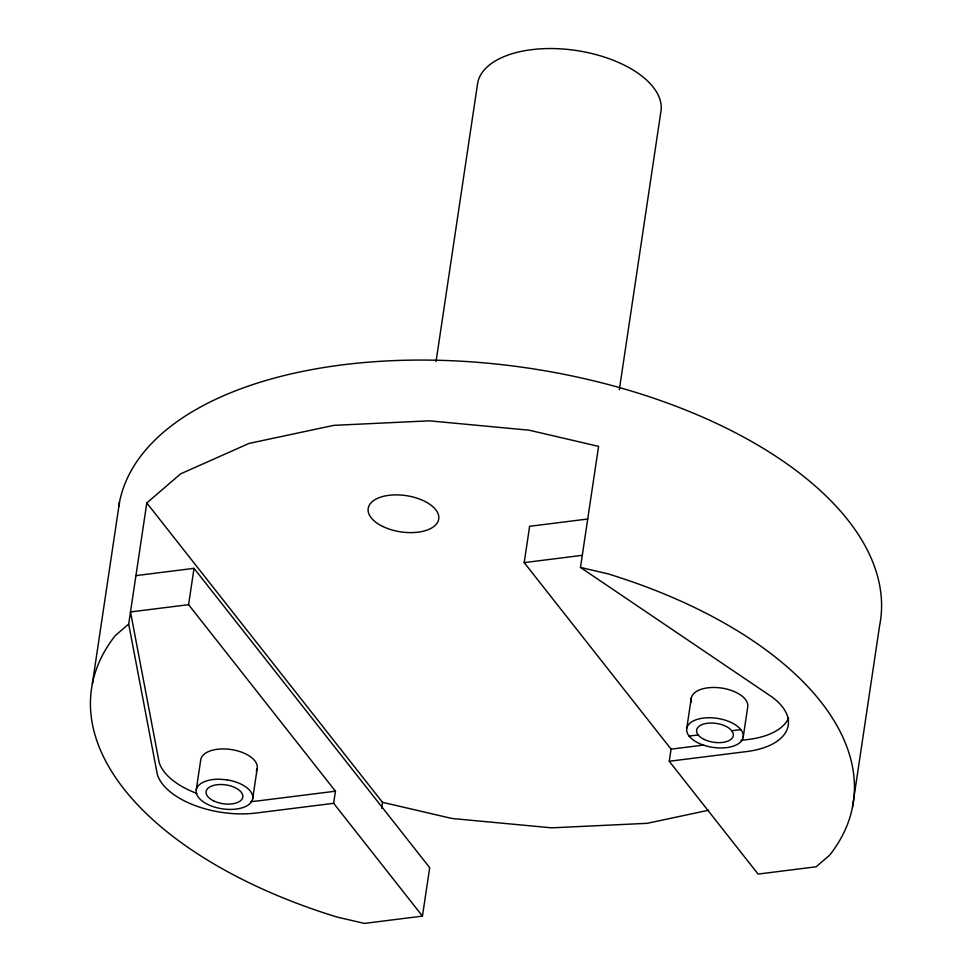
<?xml version="1.0" encoding="UTF-8"?>
<svg xmlns="http://www.w3.org/2000/svg" width="972" height="972" viewBox="0 0 972 972"><rect width="100%" height="100%" fill="white"/><g stroke="black" fill="none" stroke-linecap="round" stroke-linejoin="round"><path stroke-width="1.46" d="M92.364 683.729L119.507 502.099M128.693 624.048L115.291 635.591A385.119 197.778 8.5 0 0 336.847 916.997L364.378 923.4L422.456 916.122L333.639 803.309L256.195 813.017A71.345 36.632 8.5 0 1 157.318 774.417L128.693 624.048L146.796 502.961L180.646 473.838L249.026 443.426L333.858 425.347L429.369 420.827L529.06 430.183L598.582 446.355L580.478 567.441L772.509 697.337A71.345 36.632 8.5 0 1 746.703 751.55L669.258 761.258L671.069 749.145L524.2 562.618L529.631 526.289L587.72 519.012M333.639 803.309L335.449 791.196L188.592 604.669L194.023 568.341L135.934 575.618M196.259 789.738L200.779 759.46A28.577 14.677 8.5 0 1 234.288 750.092A28.577 14.677 8.5 0 1 256.256 771.051M252.659 798.887L257.179 768.621M436.051 361.56L477.714 82.754A92.741 47.628 8.5 0 1 578.522 50.848A92.741 47.628 8.5 0 1 660.766 112.46L619.322 389.772M381.583 808.242L382.47 802.313L146.796 502.961M422.456 916.122L429.697 867.692L194.023 568.341M686.767 728.283L691.299 698.005M743.167 737.432A28.577 14.677 8.5 0 0 703.351 718.089A28.577 14.677 8.5 0 0 698.394 743.045A28.577 14.677 8.5 0 0 743.167 737.432L747.687 707.154A28.577 14.677 8.5 0 0 718.648 687.702A28.577 14.677 8.5 0 0 691.517 701.893M852.493 807.112L879.636 625.482A385.119 197.778 8.5 0 0 533.871 368.959A385.119 197.778 8.5 0 0 118.742 506.436M708.624 810.223L647.182 823.32L551.671 827.84L451.992 818.485L382.47 802.313M188.592 604.669L130.503 611.947L159.129 762.315A71.345 36.632 8.5 0 0 196.818 793.419M524.2 562.618L582.289 555.328M689.124 736.096L698.188 734.954M731.746 730.75L740.822 729.62M335.449 791.196L258.005 800.904A71.345 36.632 8.5 0 1 250.812 801.56M671.069 749.145L703.837 745.038M741.065 740.372L748.513 739.449A71.345 36.632 8.5 0 0 788.657 717.956M580.478 567.441L608.01 573.845A385.119 197.778 8.5 0 1 829.566 855.263L816.164 866.793L758.075 874.071L669.258 761.258M227.314 779.909L219.915 779.216A28.577 14.677 8.5 0 0 201.022 800.065A28.577 14.677 8.5 0 0 248.808 804.549A28.577 14.677 8.5 0 0 227.314 779.909M704.214 739.461A18.553 9.526 8.5 0 0 733.277 735.828A18.553 9.526 8.5 0 0 707.422 723.265A18.553 9.526 8.5 0 0 704.214 739.461M382.774 526.472A35.672 18.322 8.5 0 0 438.664 519.461A35.672 18.322 8.5 0 0 388.946 495.319A35.672 18.322 8.5 0 0 382.774 526.472M213.694 800.928A18.553 9.526 8.5 0 0 242.757 797.283A18.553 9.526 8.5 0 0 216.914 784.732A18.553 9.526 8.5 0 0 213.694 800.928"/></g></svg>
